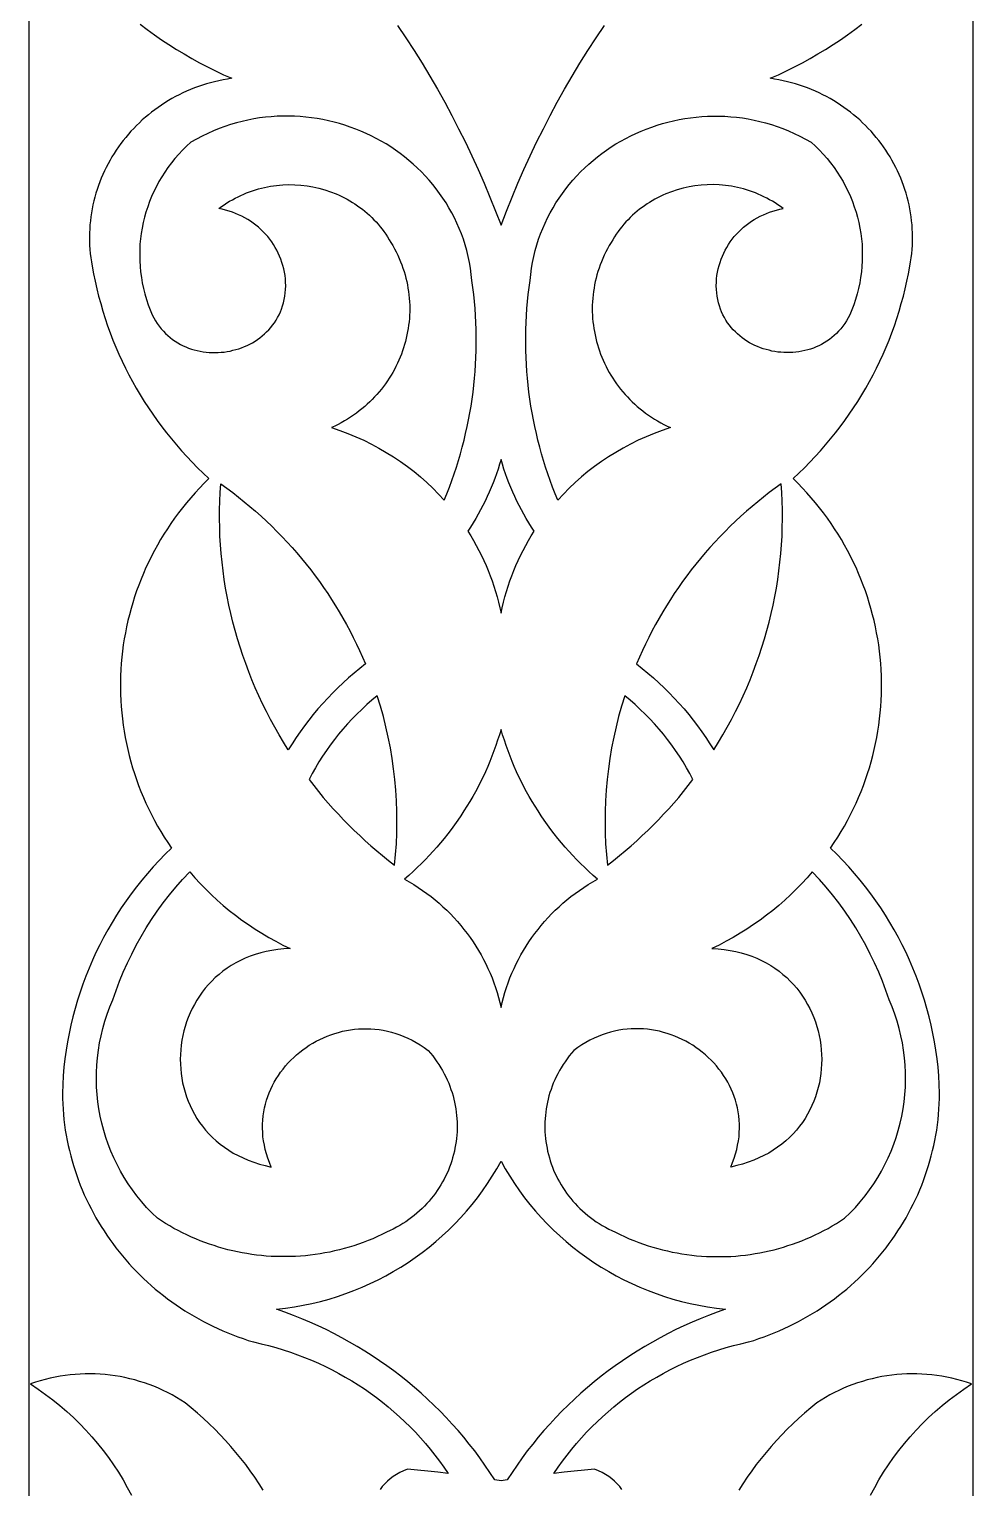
# Model space of a CAD drawing. Extents: x -45 to 45, y -270 to 270.
# Drawn here: x -45 to 45, y -199.5 to -60.4 of the extents above; entities that cross this region are included whole.
import ezdxf

# ---------------------------------------------------------------- set-up
doc = ezdxf.new("R2010")
doc.units = 0
doc.layers.add('LAYER_1', color=18, linetype='CONTINUOUS')

msp = doc.modelspace()

# ---------------------------------------------------------------- linework, layer by layer
at = {"layer": 'LAYER_1'}
for points in [[(-45, -207.56), (-45, -47.19)], [(45, -47.19), (45, -207.56)], [(-34.41, -59.88), (-33.74, -60.39), (-33.06, -60.88), (-32.37, -61.37), (-31.67, -61.83), (-30.96, -62.29), (-30.23, -62.72), (-29.5, -63.15), (-28.76, -63.56), (-28, -63.95), (-27.24, -64.33), (-26.46, -64.7), (-25.68, -65.04), (-26.09, -65.11), (-26.5, -65.18), (-26.91, -65.27), (-27.31, -65.36), (-27.7, -65.46), (-28.09, -65.57), (-28.48, -65.69), (-28.86, -65.82), (-29.24, -65.96), (-29.61, -66.11), (-29.98, -66.27), (-30.34, -66.43), (-30.69, -66.61), (-31.04, -66.79), (-31.39, -66.98), (-31.72, -67.17), (-32.06, -67.38), (-32.38, -67.59), (-32.7, -67.81), (-33.02, -68.04), (-33.32, -68.27), (-33.63, -68.51), (-33.92, -68.76), (-34.21, -69.01), (-34.49, -69.27), (-34.76, -69.54), (-35.03, -69.82), (-35.29, -70.09), (-35.54, -70.38), (-35.79, -70.67), (-36.03, -70.97), (-36.26, -71.27), (-36.48, -71.58), (-36.7, -71.89), (-36.9, -72.21), (-37.1, -72.53), (-37.29, -72.86), (-37.48, -73.19), (-37.65, -73.53), (-37.82, -73.87), (-37.97, -74.21), (-38.12, -74.56), (-38.26, -74.91), (-38.4, -75.27), (-38.52, -75.63), (-38.63, -75.99), (-38.74, -76.36), (-38.83, -76.73), (-38.92, -77.1), (-38.99, -77.48), (-39.06, -77.86), (-39.11, -78.24), (-39.16, -78.62), (-39.2, -79.01), (-39.22, -79.4), (-39.24, -79.79), (-39.25, -80.18), (-39.24, -80.57), (-39.23, -80.96), (-39.2, -81.36), (-39.17, -81.76), (-39.12, -82.16), (-39.06, -82.55), (-38.99, -82.95), (-38.86, -83.68), (-38.71, -84.4), (-38.55, -85.11), (-38.38, -85.83), (-38.18, -86.53), (-37.98, -87.24), (-37.76, -87.93), (-37.52, -88.63), (-37.27, -89.32), (-37.01, -90), (-36.73, -90.67), (-36.44, -91.34), (-36.14, -92.01), (-35.82, -92.67), (-35.49, -93.32), (-35.14, -93.96), (-34.78, -94.6), (-34.41, -95.23), (-34.02, -95.85), (-33.62, -96.47), (-33.21, -97.08), (-32.79, -97.68), (-32.35, -98.27), (-31.9, -98.86), (-31.44, -99.43), (-30.96, -100), (-30.47, -100.56), (-29.97, -101.1), (-29.46, -101.64), (-28.94, -102.17), (-28.4, -102.69), (-27.86, -103.2), (-28.31, -103.65), (-28.75, -104.11), (-29.17, -104.57), (-29.59, -105.04), (-29.99, -105.52), (-30.38, -106), (-30.76, -106.49), (-31.13, -106.99), (-31.48, -107.49), (-31.82, -108), (-32.15, -108.51), (-32.46, -109.03), (-32.77, -109.55), (-33.06, -110.08), (-33.34, -110.62), (-33.6, -111.16), (-33.86, -111.7), (-34.1, -112.25), (-34.33, -112.8), (-34.54, -113.36), (-34.75, -113.92), (-34.94, -114.48), (-35.12, -115.05), (-35.28, -115.61), (-35.44, -116.19), (-35.58, -116.76), (-35.71, -117.34), (-35.82, -117.92), (-35.93, -118.5), (-36.02, -119.08), (-36.09, -119.66), (-36.16, -120.25), (-36.21, -120.84), (-36.25, -121.42), (-36.28, -122.01), (-36.29, -122.6), (-36.29, -123.19), (-36.28, -123.78), (-36.25, -124.37), (-36.22, -124.96), (-36.17, -125.55), (-36.1, -126.13), (-36.03, -126.72), (-35.94, -127.31), (-35.84, -127.89), (-35.72, -128.47), (-35.59, -129.05), (-35.45, -129.63), (-35.3, -130.21), (-35.13, -130.78), (-34.95, -131.35), (-34.76, -131.92), (-34.56, -132.49), (-34.34, -133.05), (-34.11, -133.61), (-33.86, -134.17), (-33.6, -134.72), (-33.33, -135.26), (-33.05, -135.81), (-32.75, -136.35), (-32.44, -136.88), (-32.12, -137.41), (-31.78, -137.93), (-31.43, -138.45), (-32.03, -139.04), (-32.61, -139.64), (-33.17, -140.25), (-33.72, -140.87), (-34.25, -141.51), (-34.77, -142.15), (-35.27, -142.81), (-35.75, -143.47), (-36.21, -144.15), (-36.66, -144.84), (-37.09, -145.53), (-37.5, -146.24), (-37.9, -146.96), (-38.27, -147.68), (-38.63, -148.41), (-38.97, -149.15), (-39.29, -149.9), (-39.6, -150.65), (-39.88, -151.41), (-40.15, -152.18), (-40.4, -152.96), (-40.62, -153.74), (-40.83, -154.53), (-41.02, -155.32), (-41.19, -156.12), (-41.34, -156.92), (-41.47, -157.72), (-41.59, -158.54), (-41.68, -159.35), (-41.75, -160.17), (-41.8, -160.99), (-41.83, -161.81), (-41.82, -162.32), (-41.8, -162.83), (-41.77, -163.34), (-41.73, -163.84), (-41.68, -164.34), (-41.62, -164.84), (-41.55, -165.34), (-41.47, -165.83), (-41.37, -166.32), (-41.27, -166.81), (-41.16, -167.3), (-41.04, -167.78), (-40.91, -168.26), (-40.77, -168.73), (-40.62, -169.2), (-40.46, -169.67), (-40.3, -170.14), (-40.12, -170.6), (-39.93, -171.05), (-39.74, -171.5), (-39.53, -171.95), (-39.32, -172.4), (-39.1, -172.83), (-38.87, -173.27), (-38.63, -173.7), (-38.38, -174.12), (-38.13, -174.54), (-37.86, -174.96), (-37.59, -175.37), (-37.31, -175.77), (-37.02, -176.17), (-36.73, -176.56), (-36.42, -176.95), (-36.11, -177.33), (-35.79, -177.71), (-35.46, -178.08), (-35.13, -178.45), (-34.79, -178.8), (-34.44, -179.15), (-34.08, -179.5), (-33.72, -179.84), (-33.35, -180.17), (-32.97, -180.5), (-32.59, -180.81), (-32.19, -181.12), (-31.8, -181.43), (-31.39, -181.73), (-30.98, -182.01), (-30.56, -182.3), (-30.14, -182.57), (-29.71, -182.84), (-29.27, -183.1), (-28.83, -183.35), (-28.38, -183.59), (-27.93, -183.82), (-27.47, -184.05), (-27.01, -184.27), (-26.53, -184.48), (-26.06, -184.68), (-25.58, -184.87), (-25.09, -185.05), (-24.6, -185.22), (-24.1, -185.39), (-23.6, -185.54), (-22.88, -185.71), (-22.17, -185.88), (-21.47, -186.08), (-20.77, -186.29), (-20.08, -186.52), (-19.4, -186.76), (-18.73, -187.02), (-18.06, -187.29), (-17.4, -187.58), (-16.75, -187.89), (-16.11, -188.21), (-15.47, -188.54), (-14.85, -188.89), (-14.24, -189.26), (-13.63, -189.64), (-13.03, -190.03), (-12.45, -190.43), (-11.87, -190.85), (-11.31, -191.29), (-10.75, -191.74), (-10.21, -192.2), (-9.68, -192.67), (-9.16, -193.15), (-8.65, -193.65), (-8.16, -194.16), (-7.67, -194.69), (-7.2, -195.22), (-6.75, -195.77), (-6.3, -196.33), (-5.87, -196.9), (-5.46, -197.48), (-5.05, -198.08), (-6.02, -197.97), (-6.98, -197.87), (-7.95, -197.77), (-8.92, -197.69), (-9.29, -197.83), (-9.64, -197.99), (-9.97, -198.17), (-10.28, -198.37), (-10.57, -198.59), (-10.84, -198.83), (-11.09, -199.08), (-11.32, -199.34), (-11.52, -199.62)], [(-9.87, -59.99), (-9.07, -61.18), (-8.29, -62.39), (-7.53, -63.6), (-6.79, -64.83), (-6.07, -66.07), (-5.37, -67.32), (-4.69, -68.59), (-4.04, -69.86), (-3.4, -71.14), (-2.78, -72.44), (-2.18, -73.74), (-1.6, -75.05), (-1.05, -76.38), (-0.51, -77.71), (0, -79.05), (0.51, -77.71), (1.05, -76.38), (1.6, -75.05), (2.18, -73.74), (2.78, -72.44), (3.4, -71.14), (4.04, -69.86), (4.69, -68.59), (5.37, -67.32), (6.07, -66.07), (6.79, -64.83), (7.53, -63.6), (8.29, -62.39), (9.07, -61.18), (9.87, -59.99)], [(11.52, -199.62), (11.32, -199.34), (11.09, -199.08), (10.84, -198.83), (10.57, -198.59), (10.28, -198.37), (9.97, -198.17), (9.64, -197.99), (9.29, -197.83), (8.92, -197.69), (7.95, -197.77), (6.98, -197.87), (6.02, -197.97), (5.05, -198.08), (5.46, -197.48), (5.87, -196.9), (6.3, -196.33), (6.75, -195.77), (7.2, -195.22), (7.67, -194.69), (8.16, -194.16), (8.65, -193.65), (9.16, -193.15), (9.68, -192.67), (10.21, -192.2), (10.75, -191.74), (11.31, -191.29), (11.87, -190.85), (12.45, -190.43), (13.03, -190.03), (13.63, -189.64), (14.24, -189.26), (14.85, -188.89), (15.47, -188.54), (16.11, -188.21), (16.75, -187.89), (17.4, -187.58), (18.06, -187.29), (18.73, -187.02), (19.4, -186.76), (20.08, -186.52), (20.77, -186.29), (21.47, -186.08), (22.17, -185.88), (22.88, -185.71), (23.6, -185.54), (24.1, -185.39), (24.6, -185.22), (25.09, -185.05), (25.58, -184.87), (26.06, -184.68), (26.53, -184.48), (27.01, -184.27), (27.47, -184.05), (27.93, -183.82), (28.38, -183.59), (28.83, -183.35), (29.27, -183.1), (29.71, -182.84), (30.14, -182.57), (30.56, -182.3), (30.98, -182.01), (31.39, -181.73), (31.8, -181.43), (32.19, -181.12), (32.59, -180.81), (32.97, -180.5), (33.35, -180.17), (33.72, -179.84), (34.08, -179.5), (34.44, -179.15), (34.79, -178.8), (35.13, -178.45), (35.46, -178.08), (35.79, -177.71), (36.11, -177.33), (36.42, -176.95), (36.73, -176.56), (37.02, -176.17), (37.31, -175.77), (37.59, -175.37), (37.86, -174.96), (38.13, -174.54), (38.38, -174.12), (38.63, -173.7), (38.87, -173.27), (39.1, -172.83), (39.32, -172.4), (39.53, -171.95), (39.74, -171.5), (39.93, -171.05), (40.12, -170.6), (40.3, -170.14), (40.46, -169.67), (40.62, -169.2), (40.77, -168.73), (40.91, -168.26), (41.04, -167.78), (41.16, -167.3), (41.27, -166.81), (41.37, -166.32), (41.47, -165.83), (41.55, -165.34), (41.62, -164.84), (41.68, -164.34), (41.73, -163.84), (41.77, -163.34), (41.8, -162.83), (41.82, -162.32), (41.83, -161.81), (41.8, -160.99), (41.75, -160.17), (41.68, -159.35), (41.59, -158.54), (41.47, -157.72), (41.34, -156.92), (41.19, -156.12), (41.02, -155.32), (40.83, -154.53), (40.62, -153.74), (40.4, -152.96), (40.15, -152.18), (39.88, -151.41), (39.6, -150.65), (39.29, -149.9), (38.97, -149.15), (38.63, -148.41), (38.27, -147.68), (37.9, -146.96), (37.5, -146.24), (37.09, -145.53), (36.66, -144.84), (36.21, -144.15), (35.75, -143.47), (35.27, -142.81), (34.77, -142.15), (34.25, -141.51), (33.72, -140.87), (33.17, -140.25), (32.61, -139.64), (32.03, -139.04), (31.43, -138.45), (31.78, -137.93), (32.12, -137.41), (32.44, -136.88), (32.75, -136.35), (33.05, -135.81), (33.33, -135.26), (33.6, -134.72), (33.86, -134.17), (34.11, -133.61), (34.34, -133.05), (34.56, -132.49), (34.76, -131.92), (34.95, -131.35), (35.13, -130.78), (35.3, -130.21), (35.45, -129.63), (35.59, -129.05), (35.72, -128.47), (35.84, -127.89), (35.94, -127.31), (36.03, -126.72), (36.1, -126.13), (36.17, -125.55), (36.22, -124.96), (36.25, -124.37), (36.28, -123.78), (36.29, -123.19), (36.29, -122.6), (36.28, -122.01), (36.25, -121.42), (36.21, -120.84), (36.16, -120.25), (36.09, -119.66), (36.02, -119.08), (35.93, -118.5), (35.82, -117.92), (35.71, -117.34), (35.58, -116.76), (35.44, -116.19), (35.28, -115.61), (35.12, -115.05), (34.94, -114.48), (34.75, -113.92), (34.54, -113.36), (34.33, -112.8), (34.1, -112.25), (33.86, -111.7), (33.6, -111.16), (33.34, -110.62), (33.06, -110.08), (32.77, -109.55), (32.46, -109.03), (32.15, -108.51), (31.82, -108), (31.48, -107.49), (31.13, -106.99), (30.76, -106.49), (30.38, -106), (29.99, -105.52), (29.59, -105.04), (29.17, -104.57), (28.75, -104.11), (28.31, -103.65), (27.86, -103.2), (28.4, -102.69), (28.94, -102.17), (29.46, -101.64), (29.97, -101.1), (30.47, -100.56), (30.96, -100), (31.44, -99.43), (31.9, -98.86), (32.35, -98.27), (32.79, -97.68), (33.21, -97.08), (33.62, -96.47), (34.02, -95.85), (34.41, -95.23), (34.78, -94.6), (35.14, -93.96), (35.49, -93.32), (35.82, -92.67), (36.14, -92.01), (36.44, -91.34), (36.73, -90.67), (37.01, -90), (37.27, -89.32), (37.52, -88.63), (37.76, -87.93), (37.98, -87.24), (38.18, -86.53), (38.38, -85.83), (38.55, -85.11), (38.71, -84.4), (38.86, -83.68), (38.99, -82.95), (39.06, -82.55), (39.12, -82.16), (39.17, -81.76), (39.2, -81.36), (39.23, -80.96), (39.24, -80.57), (39.25, -80.18), (39.24, -79.79), (39.22, -79.4), (39.2, -79.01), (39.16, -78.62), (39.11, -78.24), (39.06, -77.86), (38.99, -77.48), (38.92, -77.1), (38.83, -76.73), (38.74, -76.36), (38.63, -75.99), (38.52, -75.63), (38.4, -75.27), (38.26, -74.91), (38.12, -74.56), (37.97, -74.21), (37.82, -73.87), (37.65, -73.53), (37.48, -73.19), (37.29, -72.86), (37.1, -72.53), (36.9, -72.21), (36.7, -71.89), (36.48, -71.58), (36.26, -71.27), (36.03, -70.97), (35.79, -70.67), (35.54, -70.38), (35.29, -70.09), (35.03, -69.82), (34.76, -69.54), (34.49, -69.27), (34.21, -69.01), (33.92, -68.76), (33.63, -68.51), (33.32, -68.27), (33.02, -68.04), (32.7, -67.81), (32.38, -67.59), (32.06, -67.38), (31.72, -67.17), (31.39, -66.98), (31.04, -66.79), (30.69, -66.61), (30.34, -66.43), (29.98, -66.27), (29.61, -66.11), (29.24, -65.96), (28.86, -65.82), (28.48, -65.69), (28.09, -65.57), (27.7, -65.46), (27.31, -65.36), (26.91, -65.27), (26.5, -65.18), (26.09, -65.11), (25.68, -65.04), (26.46, -64.7), (27.24, -64.33), (28, -63.95), (28.76, -63.56), (29.5, -63.15), (30.23, -62.72), (30.96, -62.29), (31.67, -61.83), (32.37, -61.37), (33.06, -60.88), (33.74, -60.39), (34.41, -59.88)], [(-22.67, -199.69), (-23.07, -199.07), (-23.48, -198.45), (-23.91, -197.84), (-24.35, -197.24), (-24.81, -196.65), (-25.28, -196.07), (-25.76, -195.51), (-26.26, -194.95), (-26.77, -194.4), (-27.3, -193.86), (-27.84, -193.34), (-28.39, -192.82), (-28.96, -192.32), (-29.54, -191.83), (-30.13, -191.35), (-30.54, -191.08), (-30.95, -190.83), (-31.37, -190.59), (-31.8, -190.37), (-32.23, -190.16), (-32.67, -189.96), (-33.11, -189.77), (-33.56, -189.6), (-34.01, -189.44), (-34.47, -189.3), (-34.93, -189.16), (-35.39, -189.05), (-35.86, -188.94), (-36.33, -188.85), (-36.8, -188.77), (-37.27, -188.71), (-37.75, -188.66), (-38.22, -188.62), (-38.7, -188.59), (-39.18, -188.58), (-39.66, -188.59), (-40.14, -188.61), (-40.62, -188.64), (-41.1, -188.68), (-41.57, -188.74), (-42.05, -188.82), (-42.52, -188.9), (-43, -189), (-43.47, -189.12), (-43.94, -189.25), (-44.4, -189.39), (-44.87, -189.55), (-44.14, -190.04), (-43.43, -190.54), (-42.74, -191.07), (-42.07, -191.61), (-41.42, -192.17), (-40.78, -192.75), (-40.17, -193.35), (-39.58, -193.96), (-39.01, -194.59), (-38.47, -195.24), (-37.94, -195.9), (-37.43, -196.57), (-36.95, -197.26), (-36.49, -197.97), (-36.05, -198.68), (-35.64, -199.41), (-35.25, -200.15)], [(35.25, -200.15), (35.64, -199.41), (36.05, -198.68), (36.49, -197.97), (36.95, -197.26), (37.43, -196.57), (37.94, -195.9), (38.47, -195.24), (39.01, -194.59), (39.58, -193.96), (40.17, -193.35), (40.78, -192.75), (41.42, -192.17), (42.07, -191.61), (42.74, -191.07), (43.43, -190.54), (44.14, -190.04), (44.87, -189.55), (44.4, -189.39), (43.94, -189.25), (43.47, -189.12), (43, -189), (42.52, -188.9), (42.05, -188.82), (41.57, -188.74), (41.1, -188.68), (40.62, -188.64), (40.14, -188.61), (39.66, -188.59), (39.18, -188.58), (38.7, -188.59), (38.22, -188.62), (37.75, -188.66), (37.27, -188.71), (36.8, -188.77), (36.33, -188.85), (35.86, -188.94), (35.39, -189.05), (34.93, -189.16), (34.47, -189.3), (34.01, -189.44), (33.56, -189.6), (33.11, -189.77), (32.67, -189.96), (32.23, -190.16), (31.8, -190.37), (31.37, -190.59), (30.95, -190.83), (30.54, -191.08), (30.13, -191.35), (29.54, -191.83), (28.96, -192.32), (28.39, -192.82), (27.84, -193.34), (27.3, -193.86), (26.77, -194.4), (26.26, -194.95), (25.76, -195.51), (25.28, -196.07), (24.81, -196.65), (24.35, -197.24), (23.91, -197.84), (23.48, -198.45), (23.07, -199.07), (22.67, -199.69)]]:
    msp.add_lwpolyline(points, dxfattribs=at)
for points in [[(-33.65, -86.64), (-33.53, -86.97), (-33.41, -87.29), (-33.27, -87.59), (-33.12, -87.89), (-32.95, -88.17), (-32.78, -88.43), (-32.6, -88.69), (-32.41, -88.93), (-32.2, -89.16), (-31.99, -89.37), (-31.78, -89.58), (-31.55, -89.77), (-31.32, -89.95), (-31.08, -90.11), (-30.83, -90.27), (-30.58, -90.41), (-30.32, -90.54), (-30.06, -90.66), (-29.79, -90.76), (-29.52, -90.86), (-29.25, -90.94), (-28.97, -91.01), (-28.69, -91.07), (-28.41, -91.12), (-28.12, -91.16), (-27.84, -91.18), (-27.55, -91.2), (-27.26, -91.2), (-26.97, -91.19), (-26.69, -91.17), (-26.4, -91.14), (-26.12, -91.1), (-25.84, -91.05), (-25.56, -90.98), (-25.28, -90.91), (-25.01, -90.83), (-24.74, -90.73), (-24.47, -90.63), (-24.21, -90.51), (-23.95, -90.39), (-23.7, -90.25), (-23.46, -90.1), (-23.22, -89.95), (-22.99, -89.78), (-22.77, -89.61), (-22.55, -89.42), (-22.35, -89.23), (-22.15, -89.02), (-21.96, -88.8), (-21.78, -88.58), (-21.61, -88.35), (-21.45, -88.1), (-21.3, -87.85), (-21.17, -87.59), (-21.04, -87.32), (-20.93, -87.04), (-20.83, -86.75), (-20.74, -86.45), (-20.67, -86.14), (-20.62, -85.83), (-20.57, -85.5), (-20.55, -85.17), (-20.53, -84.83), (-20.54, -84.48), (-20.56, -84.15), (-20.6, -83.83), (-20.65, -83.52), (-20.72, -83.2), (-20.8, -82.89), (-20.89, -82.59), (-20.99, -82.29), (-21.11, -82), (-21.24, -81.71), (-21.38, -81.43), (-21.53, -81.16), (-21.7, -80.89), (-21.87, -80.63), (-22.06, -80.38), (-22.25, -80.13), (-22.46, -79.9), (-22.68, -79.67), (-22.9, -79.45), (-23.14, -79.24), (-23.38, -79.04), (-23.63, -78.85), (-23.9, -78.67), (-24.16, -78.49), (-24.44, -78.33), (-24.73, -78.18), (-25.02, -78.05), (-25.32, -77.92), (-25.62, -77.8), (-25.94, -77.7), (-26.26, -77.61), (-26.58, -77.53), (-26.91, -77.47), (-26.66, -77.28), (-26.41, -77.1), (-26.15, -76.93), (-25.89, -76.77), (-25.62, -76.62), (-25.35, -76.47), (-25.08, -76.33), (-24.81, -76.2), (-24.54, -76.08), (-24.26, -75.96), (-23.98, -75.86), (-23.7, -75.76), (-23.42, -75.67), (-23.13, -75.58), (-22.85, -75.51), (-22.56, -75.44), (-22.27, -75.38), (-21.98, -75.33), (-21.69, -75.29), (-21.4, -75.25), (-21.11, -75.22), (-20.82, -75.2), (-20.24, -75.18), (-19.66, -75.19), (-19.08, -75.23), (-18.5, -75.29), (-17.93, -75.39), (-17.36, -75.52), (-16.81, -75.67), (-16.26, -75.85), (-15.72, -76.07), (-15.45, -76.18), (-15.19, -76.3), (-14.93, -76.43), (-14.67, -76.57), (-14.42, -76.71), (-14.17, -76.87), (-13.93, -77.02), (-13.69, -77.19), (-13.45, -77.36), (-13.22, -77.53), (-12.99, -77.72), (-12.76, -77.91), (-12.54, -78.1), (-12.33, -78.31), (-12.12, -78.52), (-11.92, -78.73), (-11.72, -78.96), (-11.53, -79.19), (-11.34, -79.42), (-11.16, -79.66), (-10.98, -79.91), (-10.81, -80.17), (-10.65, -80.43), (-10.5, -80.7), (-10.32, -80.99), (-10.15, -81.3), (-10, -81.6), (-9.85, -81.91), (-9.71, -82.22), (-9.58, -82.53), (-9.46, -82.84), (-9.35, -83.15), (-9.24, -83.47), (-9.15, -83.78), (-9.07, -84.1), (-8.99, -84.42), (-8.93, -84.74), (-8.87, -85.06), (-8.82, -85.38), (-8.78, -85.7), (-8.75, -86.02), (-8.73, -86.34), (-8.71, -86.66), (-8.71, -86.98), (-8.71, -87.3), (-8.72, -87.62), (-8.74, -87.94), (-8.77, -88.26), (-8.81, -88.57), (-8.85, -88.89), (-8.91, -89.2), (-8.97, -89.51), (-9.04, -89.82), (-9.11, -90.13), (-9.2, -90.44), (-9.29, -90.74), (-9.4, -91.04), (-9.5, -91.34), (-9.62, -91.64), (-9.75, -91.93), (-9.88, -92.22), (-10.02, -92.51), (-10.17, -92.8), (-10.32, -93.08), (-10.48, -93.35), (-10.65, -93.63), (-10.83, -93.9), (-11.02, -94.16), (-11.21, -94.42), (-11.41, -94.68), (-11.62, -94.93), (-11.83, -95.18), (-12.05, -95.42), (-12.28, -95.66), (-12.51, -95.89), (-12.75, -96.11), (-13, -96.34), (-13.26, -96.55), (-13.52, -96.76), (-13.79, -96.96), (-14.06, -97.16), (-14.35, -97.35), (-14.64, -97.54), (-14.93, -97.71), (-15.23, -97.88), (-15.54, -98.05), (-15.86, -98.21), (-16.18, -98.35), (-15.38, -98.62), (-14.61, -98.91), (-13.84, -99.22), (-13.09, -99.56), (-12.36, -99.92), (-11.64, -100.3), (-10.94, -100.71), (-10.25, -101.13), (-9.58, -101.58), (-8.93, -102.05), (-8.29, -102.54), (-7.68, -103.05), (-7.08, -103.58), (-6.5, -104.12), (-5.95, -104.69), (-5.41, -105.27), (-5.16, -104.65), (-4.91, -104.02), (-4.68, -103.39), (-4.46, -102.76), (-4.25, -102.12), (-4.05, -101.48), (-3.87, -100.84), (-3.69, -100.2), (-3.52, -99.55), (-3.37, -98.9), (-3.23, -98.25), (-3.09, -97.6), (-2.97, -96.95), (-2.86, -96.29), (-2.76, -95.63), (-2.67, -94.97), (-2.59, -94.31), (-2.53, -93.65), (-2.47, -92.99), (-2.43, -92.32), (-2.39, -91.66), (-2.37, -90.99), (-2.36, -90.33), (-2.36, -89.66), (-2.37, -88.99), (-2.39, -88.33), (-2.43, -87.66), (-2.47, -86.99), (-2.53, -86.33), (-2.6, -85.66), (-2.68, -85), (-2.77, -84.33), (-2.83, -83.74), (-2.91, -83.16), (-3.01, -82.59), (-3.13, -82.03), (-3.27, -81.47), (-3.42, -80.93), (-3.59, -80.39), (-3.78, -79.87), (-3.99, -79.35), (-4.21, -78.84), (-4.44, -78.34), (-4.7, -77.86), (-4.96, -77.38), (-5.24, -76.91), (-5.54, -76.46), (-5.85, -76.01), (-6.17, -75.58), (-6.51, -75.16), (-6.86, -74.74), (-7.22, -74.35), (-7.59, -73.96), (-7.98, -73.58), (-8.37, -73.22), (-8.78, -72.87), (-9.2, -72.53), (-9.62, -72.2), (-10.06, -71.89), (-10.51, -71.59), (-10.96, -71.3), (-11.43, -71.03), (-11.9, -70.77), (-12.38, -70.53), (-12.87, -70.3), (-13.36, -70.08), (-13.86, -69.88), (-14.37, -69.69), (-14.88, -69.52), (-15.4, -69.36), (-15.92, -69.22), (-16.45, -69.09), (-16.98, -68.98), (-17.52, -68.88), (-18.06, -68.8), (-18.6, -68.74), (-19.15, -68.69), (-19.7, -68.66), (-20.25, -68.64), (-20.8, -68.64), (-21.36, -68.66), (-21.91, -68.7), (-22.47, -68.75), (-23.02, -68.82), (-23.58, -68.91), (-24.13, -69.02), (-24.69, -69.15), (-25.24, -69.29), (-25.79, -69.45), (-26.34, -69.63), (-26.89, -69.83), (-27.43, -70.05), (-27.97, -70.29), (-28.51, -70.55), (-29.04, -70.83), (-29.57, -71.12), (-29.98, -71.5), (-30.37, -71.88), (-30.74, -72.28), (-31.1, -72.69), (-31.44, -73.11), (-31.76, -73.54), (-32.06, -73.98), (-32.35, -74.43), (-32.62, -74.89), (-32.87, -75.36), (-33.1, -75.83), (-33.32, -76.31), (-33.52, -76.8), (-33.69, -77.29), (-33.86, -77.79), (-34, -78.29), (-34.12, -78.8), (-34.23, -79.32), (-34.31, -79.83), (-34.38, -80.35), (-34.43, -80.87), (-34.46, -81.4), (-34.46, -81.92), (-34.45, -82.45), (-34.42, -82.98), (-34.37, -83.5), (-34.3, -84.03), (-34.21, -84.55), (-34.1, -85.08), (-33.97, -85.6), (-33.82, -86.12)], [(5.41, -105.27), (5.16, -104.65), (4.91, -104.02), (4.68, -103.39), (4.46, -102.76), (4.25, -102.12), (4.05, -101.48), (3.87, -100.84), (3.69, -100.2), (3.52, -99.55), (3.37, -98.9), (3.23, -98.25), (3.09, -97.6), (2.97, -96.95), (2.86, -96.29), (2.76, -95.63), (2.67, -94.97), (2.59, -94.31), (2.53, -93.65), (2.47, -92.99), (2.43, -92.32), (2.39, -91.66), (2.37, -90.99), (2.36, -90.33), (2.36, -89.66), (2.37, -88.99), (2.39, -88.33), (2.43, -87.66), (2.47, -86.99), (2.53, -86.33), (2.6, -85.66), (2.68, -85), (2.77, -84.33), (2.83, -83.74), (2.91, -83.16), (3.01, -82.59), (3.13, -82.03), (3.27, -81.47), (3.42, -80.93), (3.59, -80.39), (3.78, -79.87), (3.99, -79.35), (4.21, -78.84), (4.44, -78.34), (4.7, -77.86), (4.96, -77.38), (5.24, -76.91), (5.54, -76.46), (5.85, -76.01), (6.17, -75.58), (6.51, -75.16), (6.86, -74.74), (7.22, -74.35), (7.59, -73.96), (7.98, -73.58), (8.37, -73.22), (8.78, -72.87), (9.2, -72.53), (9.62, -72.2), (10.06, -71.89), (10.51, -71.59), (10.96, -71.3), (11.43, -71.03), (11.9, -70.77), (12.38, -70.53), (12.87, -70.3), (13.36, -70.08), (13.86, -69.88), (14.37, -69.69), (14.88, -69.52), (15.4, -69.36), (15.92, -69.22), (16.45, -69.09), (16.98, -68.98), (17.52, -68.88), (18.06, -68.8), (18.6, -68.74), (19.15, -68.69), (19.7, -68.66), (20.25, -68.64), (20.8, -68.64), (21.36, -68.66), (21.91, -68.7), (22.47, -68.75), (23.02, -68.82), (23.58, -68.91), (24.13, -69.02), (24.69, -69.15), (25.24, -69.29), (25.79, -69.45), (26.34, -69.63), (26.89, -69.83), (27.43, -70.05), (27.97, -70.29), (28.51, -70.55), (29.04, -70.83), (29.57, -71.12), (29.98, -71.5), (30.37, -71.88), (30.74, -72.28), (31.1, -72.69), (31.44, -73.11), (31.76, -73.54), (32.06, -73.98), (32.35, -74.43), (32.62, -74.89), (32.87, -75.36), (33.1, -75.83), (33.32, -76.31), (33.52, -76.8), (33.69, -77.29), (33.86, -77.79), (34, -78.29), (34.12, -78.8), (34.23, -79.32), (34.31, -79.83), (34.38, -80.35), (34.43, -80.87), (34.46, -81.4), (34.46, -81.92), (34.45, -82.45), (34.42, -82.98), (34.37, -83.5), (34.3, -84.03), (34.21, -84.55), (34.1, -85.08), (33.97, -85.6), (33.82, -86.12), (33.65, -86.64), (33.53, -86.97), (33.41, -87.29), (33.27, -87.59), (33.12, -87.89), (32.95, -88.17), (32.78, -88.43), (32.6, -88.69), (32.41, -88.93), (32.2, -89.16), (31.99, -89.37), (31.78, -89.58), (31.55, -89.77), (31.32, -89.95), (31.08, -90.11), (30.83, -90.27), (30.58, -90.41), (30.32, -90.54), (30.06, -90.66), (29.79, -90.76), (29.52, -90.86), (29.25, -90.94), (28.97, -91.01), (28.69, -91.07), (28.41, -91.12), (28.12, -91.16), (27.84, -91.18), (27.55, -91.2), (27.26, -91.2), (26.97, -91.19), (26.69, -91.17), (26.4, -91.14), (26.12, -91.1), (25.84, -91.05), (25.56, -90.98), (25.28, -90.91), (25.01, -90.83), (24.74, -90.73), (24.47, -90.63), (24.21, -90.51), (23.95, -90.39), (23.7, -90.25), (23.46, -90.1), (23.22, -89.95), (22.99, -89.78), (22.77, -89.61), (22.55, -89.42), (22.35, -89.23), (22.15, -89.02), (21.96, -88.8), (21.78, -88.58), (21.61, -88.35), (21.45, -88.1), (21.3, -87.85), (21.17, -87.59), (21.04, -87.32), (20.93, -87.04), (20.83, -86.75), (20.74, -86.45), (20.67, -86.14), (20.62, -85.83), (20.57, -85.5), (20.55, -85.17), (20.53, -84.83), (20.54, -84.48), (20.56, -84.15), (20.6, -83.83), (20.65, -83.52), (20.72, -83.2), (20.8, -82.89), (20.89, -82.59), (20.99, -82.29), (21.11, -82), (21.24, -81.71), (21.38, -81.43), (21.53, -81.16), (21.7, -80.89), (21.87, -80.63), (22.06, -80.38), (22.25, -80.13), (22.46, -79.9), (22.68, -79.67), (22.9, -79.45), (23.14, -79.24), (23.38, -79.04), (23.63, -78.85), (23.9, -78.67), (24.16, -78.49), (24.44, -78.33), (24.73, -78.18), (25.02, -78.05), (25.32, -77.92), (25.62, -77.8), (25.94, -77.7), (26.26, -77.61), (26.58, -77.53), (26.91, -77.47), (26.66, -77.28), (26.41, -77.1), (26.15, -76.93), (25.89, -76.77), (25.62, -76.62), (25.35, -76.47), (25.08, -76.33), (24.81, -76.2), (24.54, -76.08), (24.26, -75.96), (23.98, -75.86), (23.7, -75.76), (23.42, -75.67), (23.13, -75.58), (22.85, -75.51), (22.56, -75.44), (22.27, -75.38), (21.98, -75.33), (21.69, -75.29), (21.4, -75.25), (21.11, -75.22), (20.82, -75.2), (20.24, -75.18), (19.66, -75.19), (19.08, -75.23), (18.5, -75.29), (17.93, -75.39), (17.36, -75.52), (16.81, -75.67), (16.26, -75.85), (15.72, -76.07), (15.45, -76.18), (15.19, -76.3), (14.93, -76.43), (14.67, -76.57), (14.42, -76.71), (14.17, -76.87), (13.93, -77.02), (13.69, -77.19), (13.45, -77.36), (13.22, -77.53), (12.99, -77.72), (12.76, -77.91), (12.54, -78.1), (12.33, -78.31), (12.12, -78.52), (11.92, -78.73), (11.72, -78.96), (11.53, -79.19), (11.34, -79.42), (11.16, -79.66), (10.98, -79.91), (10.81, -80.17), (10.65, -80.43), (10.5, -80.7), (10.32, -80.99), (10.15, -81.3), (10, -81.6), (9.85, -81.91), (9.71, -82.22), (9.58, -82.53), (9.46, -82.84), (9.35, -83.15), (9.24, -83.47), (9.15, -83.78), (9.07, -84.1), (8.99, -84.42), (8.93, -84.74), (8.87, -85.06), (8.82, -85.38), (8.78, -85.7), (8.75, -86.02), (8.73, -86.34), (8.71, -86.66), (8.71, -86.98), (8.71, -87.3), (8.72, -87.62), (8.74, -87.94), (8.77, -88.26), (8.81, -88.57), (8.85, -88.89), (8.91, -89.2), (8.97, -89.51), (9.04, -89.82), (9.11, -90.13), (9.2, -90.44), (9.29, -90.74), (9.4, -91.04), (9.5, -91.34), (9.62, -91.64), (9.75, -91.93), (9.88, -92.22), (10.02, -92.51), (10.17, -92.8), (10.32, -93.08), (10.48, -93.35), (10.65, -93.63), (10.83, -93.9), (11.02, -94.16), (11.21, -94.42), (11.41, -94.68), (11.62, -94.93), (11.83, -95.18), (12.05, -95.42), (12.28, -95.66), (12.51, -95.89), (12.75, -96.11), (13, -96.34), (13.26, -96.55), (13.52, -96.76), (13.79, -96.96), (14.06, -97.16), (14.35, -97.35), (14.64, -97.54), (14.93, -97.71), (15.23, -97.88), (15.54, -98.05), (15.86, -98.21), (16.18, -98.35), (15.38, -98.62), (14.61, -98.91), (13.84, -99.22), (13.09, -99.56), (12.36, -99.92), (11.64, -100.3), (10.94, -100.71), (10.25, -101.13), (9.58, -101.58), (8.93, -102.05), (8.29, -102.54), (7.68, -103.05), (7.08, -103.58), (6.5, -104.12), (5.95, -104.69)], [(0, -116.06), (0.11, -115.53), (0.24, -115.01), (0.37, -114.49), (0.52, -113.98), (0.68, -113.47), (0.85, -112.97), (1.03, -112.47), (1.22, -111.98), (1.43, -111.49), (1.64, -111.01), (1.87, -110.53), (2.11, -110.06), (2.36, -109.59), (2.62, -109.13), (2.88, -108.68), (3.16, -108.23), (2.9, -107.83), (2.65, -107.43), (2.41, -107.02), (2.17, -106.61), (1.95, -106.2), (1.73, -105.78), (1.52, -105.36), (1.32, -104.93), (1.12, -104.5), (0.94, -104.07), (0.76, -103.63), (0.59, -103.19), (0.43, -102.75), (0.28, -102.3), (0.13, -101.85), (0, -101.4), (-0.13, -101.85), (-0.28, -102.3), (-0.43, -102.75), (-0.59, -103.19), (-0.76, -103.63), (-0.94, -104.07), (-1.12, -104.5), (-1.32, -104.93), (-1.52, -105.36), (-1.73, -105.78), (-1.95, -106.2), (-2.17, -106.61), (-2.41, -107.02), (-2.65, -107.43), (-2.9, -107.83), (-3.16, -108.23), (-2.88, -108.68), (-2.62, -109.13), (-2.36, -109.59), (-2.11, -110.06), (-1.87, -110.53), (-1.64, -111.01), (-1.43, -111.49), (-1.22, -111.98), (-1.03, -112.47), (-0.85, -112.97), (-0.68, -113.47), (-0.52, -113.98), (-0.37, -114.49), (-0.24, -115.01), (-0.11, -115.53)], [(-20.29, -129.07), (-20.73, -128.36), (-21.17, -127.64), (-21.58, -126.91), (-21.98, -126.17), (-22.37, -125.43), (-22.74, -124.68), (-23.09, -123.93), (-23.43, -123.17), (-23.76, -122.4), (-24.06, -121.63), (-24.35, -120.85), (-24.63, -120.07), (-24.89, -119.28), (-25.13, -118.49), (-25.36, -117.69), (-25.57, -116.89), (-25.77, -116.08), (-25.95, -115.28), (-26.11, -114.46), (-26.26, -113.65), (-26.39, -112.83), (-26.51, -112.01), (-26.6, -111.19), (-26.68, -110.36), (-26.75, -109.53), (-26.8, -108.7), (-26.83, -107.87), (-26.84, -107.04), (-26.84, -106.2), (-26.82, -105.37), (-26.78, -104.53), (-26.73, -103.7), (-26.15, -104.11), (-25.59, -104.54), (-25.03, -104.97), (-24.48, -105.42), (-23.94, -105.87), (-23.41, -106.33), (-22.88, -106.8), (-22.37, -107.27), (-21.86, -107.76), (-21.37, -108.25), (-20.88, -108.75), (-20.4, -109.26), (-19.93, -109.78), (-19.48, -110.3), (-19.03, -110.83), (-18.59, -111.37), (-18.15, -111.92), (-17.73, -112.47), (-17.32, -113.03), (-16.92, -113.6), (-16.53, -114.17), (-16.15, -114.75), (-15.78, -115.34), (-15.42, -115.93), (-15.07, -116.53), (-14.73, -117.14), (-14.4, -117.75), (-14.09, -118.37), (-13.78, -118.99), (-13.48, -119.62), (-13.2, -120.25), (-12.93, -120.89), (-13.47, -121.32), (-14.01, -121.77), (-14.54, -122.22), (-15.06, -122.69), (-15.56, -123.16), (-16.05, -123.65), (-16.53, -124.15), (-17, -124.66), (-17.46, -125.17), (-17.9, -125.7), (-18.33, -126.24), (-18.75, -126.79), (-19.15, -127.35), (-19.54, -127.91), (-19.92, -128.49)], [(20.29, -129.07), (20.73, -128.36), (21.17, -127.64), (21.58, -126.91), (21.98, -126.17), (22.37, -125.43), (22.74, -124.68), (23.09, -123.93), (23.43, -123.17), (23.76, -122.4), (24.06, -121.63), (24.35, -120.85), (24.63, -120.07), (24.89, -119.28), (25.13, -118.49), (25.36, -117.69), (25.57, -116.89), (25.77, -116.08), (25.95, -115.28), (26.11, -114.46), (26.26, -113.65), (26.39, -112.83), (26.51, -112.01), (26.6, -111.19), (26.68, -110.36), (26.75, -109.53), (26.8, -108.7), (26.83, -107.87), (26.84, -107.04), (26.84, -106.2), (26.82, -105.37), (26.78, -104.53), (26.73, -103.7), (26.15, -104.11), (25.59, -104.54), (25.03, -104.97), (24.48, -105.42), (23.94, -105.87), (23.41, -106.33), (22.88, -106.8), (22.37, -107.27), (21.86, -107.76), (21.37, -108.25), (20.88, -108.75), (20.4, -109.26), (19.93, -109.78), (19.48, -110.3), (19.03, -110.83), (18.59, -111.37), (18.15, -111.92), (17.73, -112.47), (17.32, -113.03), (16.92, -113.6), (16.53, -114.17), (16.15, -114.75), (15.78, -115.34), (15.42, -115.93), (15.07, -116.53), (14.73, -117.14), (14.4, -117.75), (14.09, -118.37), (13.78, -118.99), (13.48, -119.62), (13.2, -120.25), (12.93, -120.89), (13.47, -121.32), (14.01, -121.77), (14.54, -122.22), (15.06, -122.69), (15.56, -123.16), (16.05, -123.65), (16.53, -124.15), (17, -124.66), (17.46, -125.17), (17.9, -125.7), (18.33, -126.24), (18.75, -126.79), (19.15, -127.35), (19.54, -127.91), (19.92, -128.49)], [(-18.3, -131.92), (-17.86, -132.49), (-17.41, -133.05), (-16.95, -133.61), (-16.48, -134.15), (-16, -134.69), (-15.51, -135.22), (-15.02, -135.74), (-14.51, -136.26), (-14, -136.77), (-13.47, -137.26), (-12.94, -137.75), (-12.4, -138.23), (-11.85, -138.71), (-11.29, -139.17), (-10.73, -139.62), (-10.15, -140.07), (-10.05, -139.05), (-9.98, -138.03), (-9.94, -137.01), (-9.92, -135.99), (-9.93, -134.97), (-9.97, -133.95), (-10.03, -132.93), (-10.12, -131.91), (-10.24, -130.9), (-10.38, -129.89), (-10.55, -128.88), (-10.75, -127.88), (-10.97, -126.89), (-11.22, -125.89), (-11.5, -124.91), (-11.8, -123.93), (-12.31, -124.35), (-12.8, -124.77), (-13.28, -125.22), (-13.75, -125.67), (-14.2, -126.13), (-14.65, -126.61), (-15.07, -127.1), (-15.49, -127.59), (-15.89, -128.1), (-16.28, -128.62), (-16.65, -129.15), (-17.01, -129.68), (-17.36, -130.23), (-17.69, -130.79), (-18, -131.35)], [(10.15, -140.07), (10.73, -139.62), (11.29, -139.17), (11.85, -138.71), (12.4, -138.23), (12.94, -137.75), (13.47, -137.26), (14, -136.77), (14.51, -136.26), (15.02, -135.74), (15.51, -135.22), (16, -134.69), (16.48, -134.15), (16.95, -133.61), (17.41, -133.05), (17.86, -132.49), (18.3, -131.92), (18, -131.35), (17.69, -130.79), (17.36, -130.23), (17.01, -129.68), (16.65, -129.15), (16.28, -128.62), (15.89, -128.1), (15.49, -127.59), (15.07, -127.1), (14.65, -126.61), (14.2, -126.13), (13.75, -125.67), (13.28, -125.22), (12.8, -124.77), (12.31, -124.35), (11.8, -123.93), (11.5, -124.91), (11.22, -125.89), (10.97, -126.89), (10.75, -127.88), (10.55, -128.88), (10.38, -129.89), (10.24, -130.9), (10.12, -131.91), (10.03, -132.93), (9.97, -133.95), (9.93, -134.97), (9.92, -135.99), (9.94, -137.01), (9.98, -138.03), (10.05, -139.05)], [(0, -153.65), (0.11, -153.17), (0.23, -152.69), (0.37, -152.22), (0.52, -151.75), (0.68, -151.29), (0.85, -150.83), (1.04, -150.38), (1.24, -149.93), (1.45, -149.49), (1.67, -149.06), (1.9, -148.63), (2.14, -148.21), (2.4, -147.79), (2.66, -147.38), (2.94, -146.98), (3.23, -146.58), (3.53, -146.2), (3.84, -145.82), (4.16, -145.44), (4.49, -145.08), (4.83, -144.72), (5.18, -144.37), (5.54, -144.04), (5.91, -143.71), (6.28, -143.38), (6.67, -143.07), (7.07, -142.77), (7.48, -142.48), (7.89, -142.19), (8.31, -141.92), (8.75, -141.66), (9.19, -141.41), (8.78, -141.05), (8.37, -140.68), (7.98, -140.31), (7.59, -139.93), (7.21, -139.54), (6.84, -139.15), (6.47, -138.75), (6.11, -138.35), (5.76, -137.94), (5.42, -137.52), (5.08, -137.1), (4.76, -136.67), (4.44, -136.24), (4.13, -135.8), (3.83, -135.36), (3.53, -134.91), (3.25, -134.46), (2.97, -134), (2.7, -133.54), (2.44, -133.07), (2.19, -132.6), (1.94, -132.13), (1.71, -131.64), (1.48, -131.16), (1.27, -130.67), (1.06, -130.18), (0.86, -129.68), (0.67, -129.18), (0.49, -128.68), (0.32, -128.17), (0.15, -127.66), (0, -127.15), (-0.15, -127.66), (-0.32, -128.17), (-0.49, -128.68), (-0.67, -129.18), (-0.86, -129.68), (-1.06, -130.18), (-1.27, -130.67), (-1.48, -131.16), (-1.71, -131.64), (-1.94, -132.13), (-2.19, -132.6), (-2.44, -133.07), (-2.7, -133.54), (-2.97, -134), (-3.25, -134.46), (-3.53, -134.91), (-3.83, -135.36), (-4.13, -135.8), (-4.44, -136.24), (-4.76, -136.67), (-5.08, -137.1), (-5.42, -137.52), (-5.76, -137.94), (-6.11, -138.35), (-6.47, -138.75), (-6.84, -139.15), (-7.21, -139.54), (-7.59, -139.93), (-7.98, -140.31), (-8.37, -140.68), (-8.78, -141.05), (-9.19, -141.41), (-8.75, -141.66), (-8.31, -141.92), (-7.89, -142.19), (-7.48, -142.48), (-7.07, -142.77), (-6.67, -143.07), (-6.28, -143.38), (-5.91, -143.71), (-5.54, -144.04), (-5.18, -144.37), (-4.83, -144.72), (-4.49, -145.08), (-4.16, -145.44), (-3.84, -145.82), (-3.53, -146.2), (-3.23, -146.58), (-2.94, -146.98), (-2.66, -147.38), (-2.4, -147.79), (-2.14, -148.21), (-1.9, -148.63), (-1.67, -149.06), (-1.45, -149.49), (-1.24, -149.93), (-1.04, -150.38), (-0.85, -150.83), (-0.68, -151.29), (-0.52, -151.75), (-0.37, -152.22), (-0.23, -152.69), (-0.11, -153.17)], [(-0.6, -198.69), (-1.06, -197.99), (-1.53, -197.29), (-2.01, -196.61), (-2.51, -195.94), (-3.03, -195.28), (-3.56, -194.63), (-4.1, -193.99), (-4.65, -193.37), (-5.22, -192.75), (-5.8, -192.15), (-6.4, -191.56), (-7, -190.99), (-7.62, -190.43), (-8.25, -189.88), (-8.9, -189.34), (-9.55, -188.82), (-10.22, -188.31), (-10.89, -187.81), (-11.58, -187.33), (-12.28, -186.87), (-12.99, -186.41), (-13.71, -185.98), (-14.44, -185.55), (-15.18, -185.14), (-15.93, -184.75), (-16.68, -184.37), (-17.45, -184.01), (-18.23, -183.66), (-19.01, -183.33), (-19.8, -183.01), (-20.61, -182.71), (-21.41, -182.43), (-20.56, -182.33), (-19.71, -182.2), (-18.87, -182.05), (-18.04, -181.88), (-17.22, -181.68), (-16.4, -181.45), (-15.6, -181.2), (-14.8, -180.93), (-14.02, -180.64), (-13.24, -180.32), (-12.48, -179.98), (-11.73, -179.62), (-10.99, -179.24), (-10.27, -178.83), (-9.56, -178.41), (-8.86, -177.96), (-8.18, -177.5), (-7.51, -177.01), (-6.86, -176.5), (-6.22, -175.98), (-5.6, -175.43), (-5, -174.87), (-4.41, -174.29), (-3.84, -173.69), (-3.29, -173.07), (-2.76, -172.44), (-2.25, -171.79), (-1.76, -171.12), (-1.29, -170.43), (-0.84, -169.73), (-0.41, -169.02), (0, -168.29), (0.41, -169.02), (0.84, -169.73), (1.29, -170.43), (1.76, -171.12), (2.25, -171.79), (2.76, -172.44), (3.29, -173.07), (3.84, -173.69), (4.41, -174.29), (5, -174.87), (5.6, -175.43), (6.22, -175.98), (6.86, -176.5), (7.51, -177.01), (8.18, -177.5), (8.86, -177.96), (9.56, -178.41), (10.27, -178.83), (10.99, -179.24), (11.73, -179.62), (12.48, -179.98), (13.24, -180.32), (14.02, -180.64), (14.8, -180.93), (15.6, -181.2), (16.4, -181.45), (17.22, -181.68), (18.04, -181.88), (18.87, -182.05), (19.71, -182.2), (20.56, -182.33), (21.41, -182.43), (20.61, -182.71), (19.8, -183.01), (19.01, -183.33), (18.23, -183.66), (17.45, -184.01), (16.68, -184.37), (15.93, -184.75), (15.18, -185.14), (14.44, -185.55), (13.71, -185.98), (12.99, -186.41), (12.28, -186.87), (11.58, -187.33), (10.89, -187.81), (10.22, -188.31), (9.55, -188.82), (8.9, -189.34), (8.25, -189.88), (7.62, -190.43), (7, -190.99), (6.4, -191.56), (5.8, -192.15), (5.22, -192.75), (4.65, -193.37), (4.1, -193.99), (3.56, -194.63), (3.03, -195.28), (2.51, -195.94), (2.01, -196.61), (1.53, -197.29), (1.06, -197.99), (0.6, -198.69), (0, -198.79)]]:
    msp.add_lwpolyline(points, close=True, dxfattribs=at)
for points in [[(-37.01, -152.92), (-36.71, -152.03), (-36.38, -151.14), (-36.02, -150.27), (-35.63, -149.4), (-35.22, -148.55), (-34.79, -147.7), (-34.32, -146.87), (-33.83, -146.05), (-33.32, -145.25), (-32.78, -144.45), (-32.21, -143.67), (-31.62, -142.91), (-31, -142.16), (-30.36, -141.43), (-29.69, -140.71), (-29.2, -141.28), (-28.68, -141.83), (-28.16, -142.37), (-27.62, -142.9), (-27.06, -143.41), (-26.49, -143.91), (-25.91, -144.39), (-25.31, -144.86), (-24.71, -145.31), (-24.09, -145.75), (-23.45, -146.17), (-22.81, -146.57), (-22.15, -146.96), (-21.49, -147.33), (-20.81, -147.69), (-20.12, -148.03), (-20.72, -148.06), (-21.29, -148.12), (-21.85, -148.21), (-22.4, -148.31), (-22.92, -148.44), (-23.43, -148.59), (-23.92, -148.76), (-24.4, -148.96), (-24.86, -149.17), (-25.3, -149.4), (-25.73, -149.65), (-26.13, -149.91), (-26.52, -150.19), (-26.89, -150.49), (-27.25, -150.8), (-27.59, -151.13), (-27.91, -151.47), (-28.21, -151.82), (-28.49, -152.19), (-28.76, -152.56), (-29.01, -152.95), (-29.24, -153.35), (-29.45, -153.75), (-29.65, -154.17), (-29.82, -154.59), (-29.98, -155.01), (-30.12, -155.45), (-30.24, -155.89), (-30.35, -156.33), (-30.43, -156.78), (-30.5, -157.23), (-30.55, -157.68), (-30.58, -158.13), (-30.59, -158.59), (-30.58, -159.04), (-30.55, -159.5), (-30.51, -159.95), (-30.44, -160.4), (-30.36, -160.84), (-30.26, -161.29), (-30.13, -161.73), (-29.99, -162.16), (-29.83, -162.59), (-29.65, -163.01), (-29.45, -163.42), (-29.24, -163.83), (-29, -164.22), (-28.74, -164.61), (-28.46, -164.98), (-28.17, -165.35), (-27.85, -165.7), (-27.51, -166.04), (-27.16, -166.37), (-26.78, -166.68), (-26.38, -166.98), (-25.97, -167.26), (-25.53, -167.53), (-25.07, -167.77), (-24.6, -168), (-24.1, -168.22), (-23.58, -168.41), (-23.04, -168.58), (-22.48, -168.73), (-21.91, -168.86), (-22.08, -168.44), (-22.24, -168.02), (-22.37, -167.61), (-22.48, -167.19), (-22.57, -166.78), (-22.65, -166.37), (-22.7, -165.97), (-22.73, -165.56), (-22.75, -165.16), (-22.74, -164.77), (-22.72, -164.38), (-22.69, -163.99), (-22.63, -163.61), (-22.56, -163.23), (-22.47, -162.86), (-22.37, -162.5), (-22.25, -162.14), (-22.11, -161.78), (-21.96, -161.44), (-21.8, -161.1), (-21.63, -160.77), (-21.44, -160.44), (-21.23, -160.12), (-21.02, -159.82), (-20.79, -159.52), (-20.55, -159.22), (-20.3, -158.94), (-20.04, -158.67), (-19.77, -158.41), (-19.49, -158.15), (-19.2, -157.91), (-18.9, -157.68), (-18.59, -157.46), (-18.28, -157.25), (-17.95, -157.05), (-17.62, -156.87), (-17.28, -156.69), (-16.93, -156.53), (-16.58, -156.38), (-16.22, -156.25), (-15.86, -156.13), (-15.49, -156.02), (-15.12, -155.92), (-14.74, -155.84), (-14.36, -155.78), (-13.98, -155.73), (-13.59, -155.69), (-13.2, -155.67), (-12.81, -155.67), (-12.42, -155.68), (-12.02, -155.71), (-11.63, -155.76), (-11.23, -155.82), (-10.83, -155.9), (-10.44, -156), (-10.04, -156.12), (-9.65, -156.25), (-9.26, -156.41), (-8.87, -156.58), (-8.48, -156.77), (-8.09, -156.98), (-7.71, -157.21), (-7.33, -157.46), (-6.96, -157.74), (-6.73, -158), (-6.51, -158.27), (-6.3, -158.54), (-6.11, -158.82), (-5.92, -159.1), (-5.74, -159.39), (-5.57, -159.67), (-5.41, -159.97), (-5.26, -160.26), (-5.12, -160.56), (-4.99, -160.86), (-4.87, -161.16), (-4.77, -161.46), (-4.66, -161.77), (-4.57, -162.07), (-4.49, -162.38), (-4.42, -162.69), (-4.36, -163), (-4.31, -163.31), (-4.26, -163.63), (-4.23, -163.94), (-4.2, -164.25), (-4.19, -164.57), (-4.18, -164.88), (-4.18, -165.19), (-4.19, -165.51), (-4.21, -165.82), (-4.24, -166.13), (-4.28, -166.44), (-4.33, -166.75), (-4.39, -167.06), (-4.45, -167.36), (-4.53, -167.67), (-4.61, -167.97), (-4.7, -168.27), (-4.8, -168.56), (-4.91, -168.86), (-5.02, -169.15), (-5.15, -169.44), (-5.28, -169.72), (-5.42, -170.01), (-5.58, -170.28), (-5.73, -170.56), (-5.9, -170.83), (-6.08, -171.1), (-6.26, -171.36), (-6.45, -171.61), (-6.65, -171.87), (-6.86, -172.11), (-7.07, -172.35), (-7.3, -172.59), (-7.53, -172.82), (-7.77, -173.05), (-8.02, -173.27), (-8.27, -173.48), (-8.53, -173.68), (-8.8, -173.88), (-9.08, -174.08), (-9.37, -174.26), (-9.66, -174.44), (-9.96, -174.61), (-10.27, -174.78), (-10.58, -174.93), (-10.91, -175.08), (-11.35, -175.3), (-11.79, -175.5), (-12.23, -175.7), (-12.68, -175.88), (-13.13, -176.05), (-13.58, -176.22), (-14.04, -176.37), (-14.49, -176.51), (-14.95, -176.64), (-15.41, -176.76), (-15.87, -176.87), (-16.33, -176.97), (-16.8, -177.06), (-17.26, -177.14), (-17.73, -177.21), (-18.19, -177.27), (-18.66, -177.32), (-19.13, -177.36), (-19.59, -177.39), (-20.06, -177.41), (-20.53, -177.41), (-20.99, -177.41), (-21.46, -177.4), (-21.92, -177.38), (-22.39, -177.35), (-22.85, -177.31), (-23.31, -177.26), (-23.77, -177.19), (-24.23, -177.12), (-24.68, -177.04), (-25.14, -176.95), (-25.59, -176.86), (-26.04, -176.75), (-26.49, -176.63), (-26.93, -176.5), (-27.37, -176.36), (-27.81, -176.22), (-28.24, -176.06), (-28.68, -175.89), (-29.1, -175.72), (-29.53, -175.54), (-29.95, -175.34), (-30.37, -175.14), (-30.78, -174.93), (-31.19, -174.71), (-31.59, -174.48), (-31.99, -174.24), (-32.38, -173.99), (-32.77, -173.74, -0.320077)], [(37.01, -152.92), (36.71, -152.03), (36.38, -151.14), (36.02, -150.27), (35.63, -149.4), (35.22, -148.55), (34.79, -147.7), (34.32, -146.87), (33.83, -146.05), (33.32, -145.25), (32.78, -144.45), (32.21, -143.67), (31.62, -142.91), (31, -142.16), (30.36, -141.43), (29.69, -140.71), (29.2, -141.28), (28.68, -141.83), (28.16, -142.37), (27.62, -142.9), (27.06, -143.41), (26.49, -143.91), (25.91, -144.39), (25.31, -144.86), (24.71, -145.31), (24.09, -145.75), (23.45, -146.17), (22.81, -146.57), (22.15, -146.96), (21.49, -147.33), (20.81, -147.69), (20.12, -148.03), (20.72, -148.06), (21.29, -148.12), (21.85, -148.21), (22.4, -148.31), (22.92, -148.44), (23.43, -148.59), (23.92, -148.76), (24.4, -148.96), (24.86, -149.17), (25.3, -149.4), (25.73, -149.65), (26.13, -149.91), (26.52, -150.19), (26.89, -150.49), (27.25, -150.8), (27.59, -151.13), (27.91, -151.47), (28.21, -151.82), (28.49, -152.19), (28.76, -152.56), (29.01, -152.95), (29.24, -153.35), (29.45, -153.75), (29.65, -154.17), (29.82, -154.59), (29.98, -155.01), (30.12, -155.45), (30.24, -155.89), (30.35, -156.33), (30.43, -156.78), (30.5, -157.23), (30.55, -157.68), (30.58, -158.13), (30.59, -158.59), (30.58, -159.04), (30.55, -159.5), (30.51, -159.95), (30.44, -160.4), (30.36, -160.84), (30.26, -161.29), (30.13, -161.73), (29.99, -162.16), (29.83, -162.59), (29.65, -163.01), (29.45, -163.42), (29.24, -163.83), (29, -164.22), (28.74, -164.61), (28.46, -164.98), (28.17, -165.35), (27.85, -165.7), (27.51, -166.04), (27.16, -166.37), (26.78, -166.68), (26.38, -166.98), (25.97, -167.26), (25.53, -167.53), (25.07, -167.77), (24.6, -168), (24.1, -168.22), (23.58, -168.41), (23.04, -168.58), (22.48, -168.73), (21.91, -168.86), (22.08, -168.44), (22.24, -168.02), (22.37, -167.61), (22.48, -167.19), (22.57, -166.78), (22.65, -166.37), (22.7, -165.97), (22.73, -165.56), (22.75, -165.16), (22.74, -164.77), (22.72, -164.38), (22.69, -163.99), (22.63, -163.61), (22.56, -163.23), (22.47, -162.86), (22.37, -162.5), (22.25, -162.14), (22.11, -161.78), (21.96, -161.44), (21.8, -161.1), (21.63, -160.77), (21.44, -160.44), (21.23, -160.12), (21.02, -159.82), (20.79, -159.52), (20.55, -159.22), (20.3, -158.94), (20.04, -158.67), (19.77, -158.41), (19.49, -158.15), (19.2, -157.91), (18.9, -157.68), (18.59, -157.46), (18.28, -157.25), (17.95, -157.05), (17.62, -156.87), (17.28, -156.69), (16.93, -156.53), (16.58, -156.38), (16.22, -156.25), (15.86, -156.13), (15.49, -156.02), (15.12, -155.92), (14.74, -155.84), (14.36, -155.78), (13.98, -155.73), (13.59, -155.69), (13.2, -155.67), (12.81, -155.67), (12.42, -155.68), (12.02, -155.71), (11.63, -155.76), (11.23, -155.82), (10.83, -155.9), (10.44, -156), (10.04, -156.12), (9.65, -156.25), (9.26, -156.41), (8.87, -156.58), (8.48, -156.77), (8.09, -156.98), (7.71, -157.21), (7.33, -157.46), (6.96, -157.74), (6.73, -158), (6.51, -158.27), (6.3, -158.54), (6.11, -158.82), (5.92, -159.1), (5.74, -159.39), (5.57, -159.67), (5.41, -159.97), (5.26, -160.26), (5.12, -160.56), (4.99, -160.86), (4.87, -161.16), (4.77, -161.46), (4.66, -161.77), (4.57, -162.07), (4.49, -162.38), (4.42, -162.69), (4.36, -163), (4.31, -163.31), (4.26, -163.63), (4.23, -163.94), (4.2, -164.25), (4.19, -164.57), (4.18, -164.88), (4.18, -165.19), (4.19, -165.51), (4.21, -165.82), (4.24, -166.13), (4.28, -166.44), (4.33, -166.75), (4.39, -167.06), (4.45, -167.36), (4.53, -167.67), (4.61, -167.97), (4.7, -168.27), (4.8, -168.56), (4.91, -168.86), (5.02, -169.15), (5.15, -169.44), (5.28, -169.72), (5.42, -170.01), (5.58, -170.28), (5.73, -170.56), (5.9, -170.83), (6.08, -171.1), (6.26, -171.36), (6.45, -171.61), (6.65, -171.87), (6.86, -172.11), (7.07, -172.35), (7.3, -172.59), (7.53, -172.82), (7.77, -173.05), (8.02, -173.27), (8.27, -173.48), (8.53, -173.68), (8.8, -173.88), (9.08, -174.08), (9.37, -174.26), (9.66, -174.44), (9.96, -174.61), (10.27, -174.78), (10.58, -174.93), (10.91, -175.08), (11.35, -175.3), (11.79, -175.5), (12.23, -175.7), (12.68, -175.88), (13.13, -176.05), (13.58, -176.22), (14.04, -176.37), (14.49, -176.51), (14.95, -176.64), (15.41, -176.76), (15.87, -176.87), (16.33, -176.97), (16.8, -177.06), (17.26, -177.14), (17.73, -177.21), (18.19, -177.27), (18.66, -177.32), (19.13, -177.36), (19.59, -177.39), (20.06, -177.41), (20.53, -177.41), (20.99, -177.41), (21.46, -177.4), (21.92, -177.38), (22.39, -177.35), (22.85, -177.31), (23.31, -177.26), (23.77, -177.19), (24.23, -177.12), (24.68, -177.04), (25.14, -176.95), (25.59, -176.86), (26.04, -176.75), (26.49, -176.63), (26.93, -176.5), (27.37, -176.36), (27.81, -176.22), (28.24, -176.06), (28.68, -175.89), (29.1, -175.72), (29.53, -175.54), (29.95, -175.34), (30.37, -175.14), (30.78, -174.93), (31.19, -174.71), (31.59, -174.48), (31.99, -174.24), (32.38, -173.99), (32.77, -173.74, 0.320077)]]:
    msp.add_lwpolyline(points, format="xyb", close=True, dxfattribs=at)

doc.saveas('drawing.dxf')
